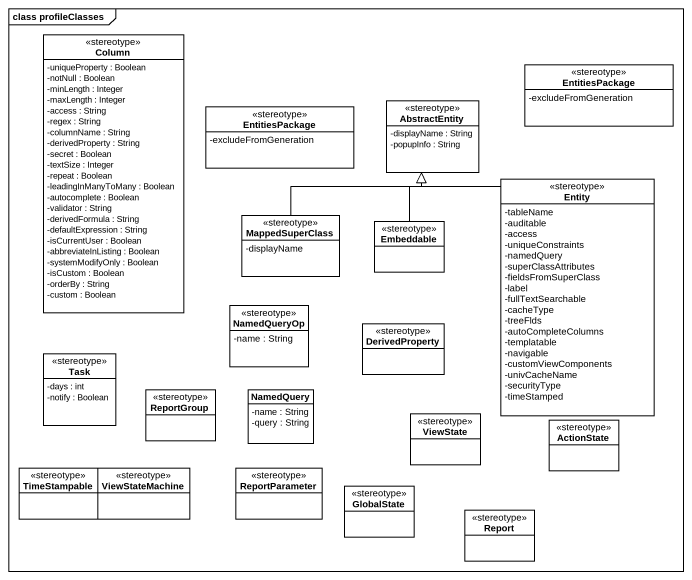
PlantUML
@startuml
mainframe class profileClasses
hide circle
hide empty members
skinparam classAttributeIconSize 0
class Column <<stereotype>> {
  -uniqueProperty : Boolean
  -notNull : Boolean
  -minLength : Integer
  -maxLength : Integer
  -access : String
  -regex : String
  -columnName : String
  -derivedProperty : String
  -secret : Boolean
  -textSize : Integer
  -repeat : Boolean
  -leadingInManyToMany : Boolean
  -autocomplete : Boolean
  -validator : String
  -derivedFormula : String
  -defaultExpression : String
  -isCurrentUser : Boolean
  -abbreviateInListing : Boolean
  -systemModifyOnly : Boolean
  -isCustom : Boolean
  -orderBy : String
  -custom : Boolean
}
class AbstractEntity <<stereotype>> {
  -displayName : String
  -popupInfo : String
}
class EntitiesPackage <<stereotype>> {
  -excludeFromGeneration
}
class "EntitiesPackage" as EntitiesPackage_2 <<stereotype>> {
  -excludeFromGeneration
}
class MappedSuperClass <<stereotype>> {
  -displayName
}
class "Entity" as Entity_ <<stereotype>> {
  -tableName
  -auditable
  -access
  -uniqueConstraints
  -namedQuery
  -superClassAttributes
  -fieldsFromSuperClass
  -label
  -fullTextSearchable
  -cacheType
  -treeFlds
  -autoCompleteColumns
  -templatable
  -navigable
  -customViewComponents
  -univCacheName
  -securityType
  -timeStamped
}
class Embeddable <<stereotype>>
class NamedQueryOp <<stereotype>> {
  -name : String
}
class DerivedProperty <<stereotype>>
class Task <<stereotype>> {
  -days : int
  -notify : Boolean
}
class ReportGroup <<stereotype>>
class NamedQuery {
  -name : String
  -query : String
}
class ViewState <<stereotype>>
class ActionState <<stereotype>>
class TimeStampable <<stereotype>>
class ViewStateMachine <<stereotype>>
class ReportParameter <<stereotype>>
class GlobalState <<stereotype>>
class Report <<stereotype>>
MappedSuperClass -up-|> AbstractEntity
Entity_ -up-|> AbstractEntity
Embeddable -up-|> AbstractEntity
@enduml
